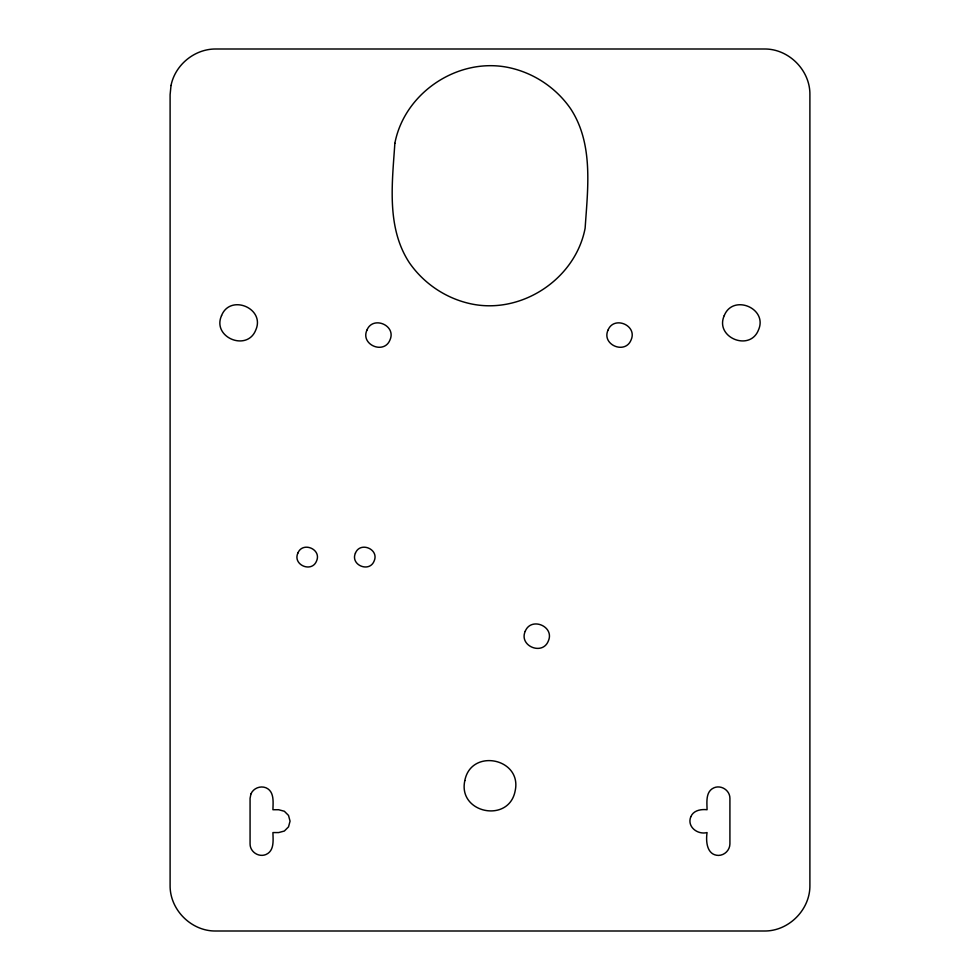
<?xml version="1.0" encoding="UTF-8"?>
<svg xmlns="http://www.w3.org/2000/svg" width="980" height="980" viewBox="0 0 980 980"><rect width="100%" height="100%" fill="white"/><g stroke="black" fill="none" stroke-linecap="round" stroke-linejoin="round"><path stroke-width="1.47" d="M464.826 780.595C457.599 813.241 508.926 823.715 515.149 790.933C522.377 758.287 471.062 747.801 464.826 780.595M171.022 85.481L170.104 94.705L170.104 885.295C169.712 909.746 191.357 931.38 215.796 931L764.204 931C788.643 931.368 810.252 909.734 809.897 885.295L809.897 94.705C810.264 70.266 788.655 48.608 764.204 49L215.796 49C194.677 48.829 175.15 64.778 171.022 85.481M394.854 143.313C392.245 183.15 386.243 227.666 409.469 262.885C423.85 283.551 445.814 298.324 470.425 303.727C521.164 314.935 575.432 279.202 585.134 228.156C587.767 188.319 593.745 143.815 570.519 108.596C556.15 87.906 534.173 73.169 509.563 67.743C458.824 56.546 404.569 92.267 394.854 143.313M297.846 553.137C292.506 564.982 311.787 573.08 316.54 561.038C321.893 549.204 302.587 541.095 297.846 553.137M250.966 793.849L250.072 798.296L250.072 844.001C250.047 851.877 258.708 857.586 265.947 854.523C274.559 850.787 273.053 840.179 272.93 832.571L278.639 832.571L284.347 831.04L288.524 826.863L290.055 821.154L288.524 815.433L284.347 811.256L278.639 809.725L272.93 809.725C273.053 802.118 274.559 791.509 265.947 787.761C260.239 785.519 253.465 788.226 250.966 793.849M525.231 631.292C518.641 645.918 542.455 655.914 548.31 641.043C554.913 626.428 531.087 616.432 525.231 631.292M690.827 816.695C686.674 826.753 697.65 835.021 707.07 832.571C705.723 841.367 706.776 855.185 718.499 855.418C724.636 855.295 729.794 850.138 729.916 844.001L729.916 798.296C729.941 790.419 721.292 784.711 714.04 787.761C705.416 791.497 706.96 802.13 707.07 809.725C700.896 809.064 693.534 810.325 690.827 816.695M221.541 315.621C211.778 337.267 247.07 352.077 255.743 330.064C265.531 308.394 230.214 293.584 221.541 315.621M366.9 330.187C360.309 344.813 384.123 354.809 389.979 339.938C396.582 325.323 372.755 315.327 366.9 330.187M355.422 553.137C350.08 564.982 369.374 573.08 374.127 561.038C379.468 549.204 360.175 541.095 355.422 553.137M607.992 330.187C601.402 344.813 625.216 354.809 631.083 339.938C637.686 325.323 613.848 315.327 607.992 330.187M724.245 315.621C714.481 337.267 749.749 352.077 758.434 330.064C768.21 308.406 732.918 293.584 724.245 315.621"/></g></svg>
